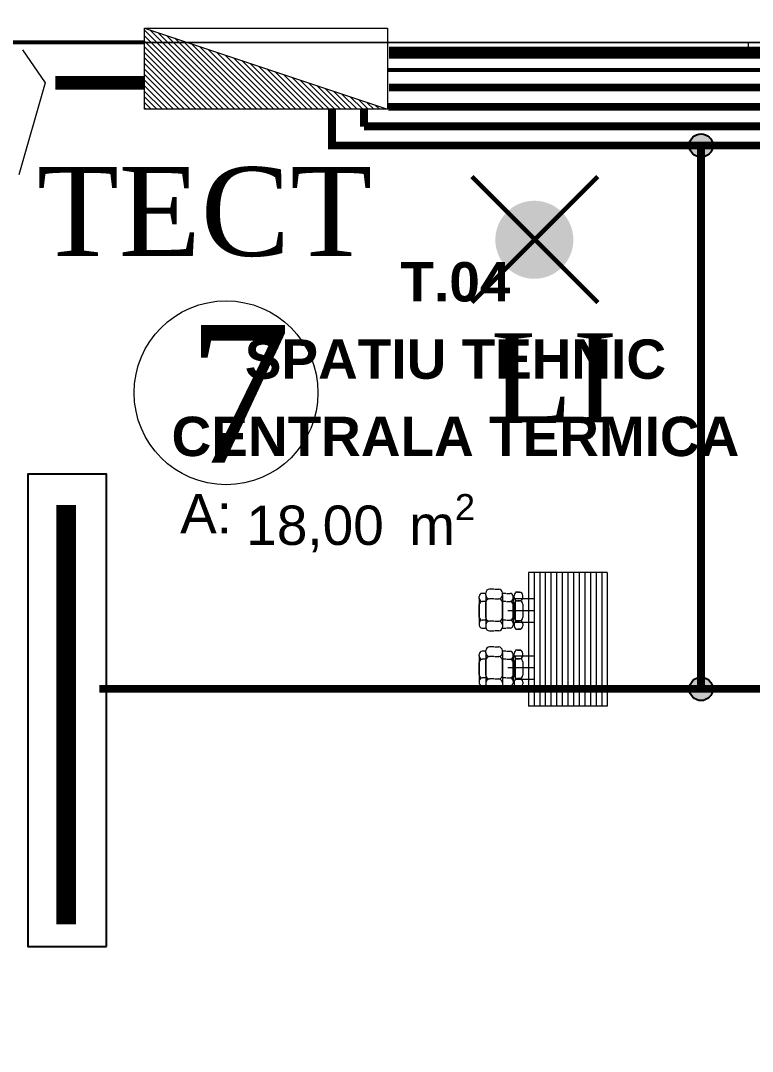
# Model space of a CAD drawing. Header units: millimetres. Extents: x 1322820 to 1391563, y 1051909 to 1098256.
# Drawn here: x 1348041 to 1349902, y 1080657 to 1083276 of the extents above; entities that cross this region are included whole.
import ezdxf
from ezdxf.enums import TextEntityAlignment as Align

# ---------------------------------------------------------------- set-up
doc = ezdxf.new("R2010")
doc.units = ezdxf.units.MM
doc.header["$MEASUREMENT"] = 0
doc.linetypes.add('DUBLU_INTRERUPT', pattern=[1.093612, 0.529167, -0.211667, 0.141111, -0.211667])
doc.linetypes.add('R (4)', pattern=[10414, 5080, -2540, 254, -2540])
doc.layers.get('0').update_dxf_attribs({"true_color": 0x787878})
for name, color, linetype in [('Circuit echipo', 7, 'Continuous'), ('circuite iluminat normal', 7, 'Continuous'), ('circuite iluminat vitali', 1, 'Continuous'), ('circuite prize vitali', 1, 'Continuous'), ('ELECTRICAL', 7, 'Continuous'), ('ELECTRICE', 1, 'Continuous')]:
    doc.layers.add(name, color=color, linetype=linetype)
doc.layers.add('Circuite', color=7, linetype='Continuous', lineweight=25)
for name, color, linetype, lineweight, true_color in [('instalatii - echipamente_Pen_No__1', 7, 'Continuous', 13, 0x787878), ('New_ARCHICAD Doors_Pen_No__1', 7, 'Continuous', 13, 0x787878), ('New_ARCHICAD Doors_Pen_No__21', 7, 'Continuous', 20, 0x787878), ('New_ARCHICAD Zone Stamps_Pen_No__1', 7, 'Continuous', 13, 0x787878), ('New_arhitectura - pereti de compartimentare_Pen_No__21', 7, 'Continuous', 20, 0x787878), ('New_arhitectura - suprafete DTAC_Pen_No__14', 7, 'Continuous', 18, 0x787878)]:
    doc.layers.add(name, color=color, linetype=linetype, lineweight=lineweight, true_color=true_color)
for name, color, linetype, true_color in [('New_ARCHICAD Doors', 7, 'Continuous', 0x787878), ('New_arhitectura - pereti de compartimentare', 7, 'Continuous', 0x787878), ('New_arhitectura - suprafete DTAC', 7, 'Continuous', 0x787878)]:
    doc.layers.add(name, color=color, linetype=linetype, true_color=true_color)
doc.styles.add('GENERATED_STYLE_1', font='arialbd.ttf')
doc.styles.add('GENERATED_STYLE_2', font='arial.ttf')

# ---------------------------------------------------------------- blocks, each defined once
blk = doc.blocks.new('Door 23_2')
at = {"layer": 'New_ARCHICAD Doors_Pen_No__1', "color": 7, "linetype": 'Continuous', "lineweight": 13}
blk.add_arc((472, 0), 944, 90, 180, dxfattribs=at)
at = {"layer": 'New_ARCHICAD Doors_Pen_No__21', "color": 7, "linetype": 'Continuous', "lineweight": 20}
for p, q in [((432, 0), (432, 944)), ((432, 944), (472, 944)), ((472, 944), (472, 0)), ((-487, 104), (-537, 104)), ((-537, 104), (-537, 85)), ((-537, 85), (-487, 85)), ((-500, 85), (-537, 85)), ((-500, 85), (-537, 85)), ((-475, 85), (-500, 85)), ((-500, 85), (-500, 0)), ((-500, 0), (-500, 85)), ((-500, 0), (-500, 85)), ((-487, 85), (-487, 104)), ((-475, 0), (-475, 85)), ((500, 85), (475, 85)), ((475, 85), (475, 0)), ((537, 104), (487, 104)), ((487, 104), (487, 85)), ((487, 85), (537, 85)), ((500, 0), (500, 85)), ((500, 0), (500, 85)), ((500, 0), (500, 85)), ((500, 85), (537, 85)), ((500, 85), (537, 85)), ((537, 85), (537, 104)), ((-500, 0), (-475, 0)), ((-472, 0), (-500, 0)), ((-500, 0), (-500, -115)), ((-500, -115), (-500, 0)), ((-500, -115), (-500, 0)), ((-472, -40), (-472, 0)), ((472, 0), (432, 0)), ((500, 0), (472, 0)), ((472, 0), (472, -40)), ((475, 0), (500, 0)), ((500, -115), (500, 0)), ((500, -115), (500, 0)), ((500, -115), (500, 0)), ((-460, -40), (-472, -40)), ((-460, -115), (-460, -40)), ((472, -40), (460, -40)), ((460, -40), (460, -115)), ((-487, -115), (-537, -115)), ((-537, -115), (-537, -134)), ((-500, -115), (-537, -115)), ((-500, -115), (-537, -115)), ((-500, -115), (-460, -115)), ((-487, -134), (-487, -115)), ((460, -115), (500, -115)), ((537, -115), (487, -115)), ((487, -115), (487, -134)), ((500, -115), (537, -115)), ((500, -115), (537, -115)), ((537, -134), (537, -115)), ((-537, -134), (-487, -134)), ((487, -134), (537, -134))]:
    blk.add_line(p, q, dxfattribs=at)
blk = doc.blocks.new('Wall_9_1', base_point=(1346928.5, 1083220.6))
at = {"layer": 'New_arhitectura - pereti de compartimentare_Pen_No__21', "color": 7, "linetype": 'Continuous', "lineweight": 20}
blk.add_line((1349928.5, 1083220.6), (1349891.5, 1083220.6), dxfattribs=at)
at = {"layer": 'New_arhitectura - pereti de compartimentare_Pen_No__21', "color": 7, "linetype": 'Continuous', "lineweight": 20, "flags": 128}
blk.add_lwpolyline([(1346928.5, 1083220.6), (1349928.5, 1083220.6)], dxfattribs=at)
at = {"layer": 'New_ARCHICAD Doors', "color": 7, "linetype": 'Continuous', "lineweight": 13, "xscale": -1, "zscale": 1000}
blk.add_blockref('Door 23_2', (1350428.5, 1083335.6), dxfattribs=at)
blk = doc.blocks.new('SPATIU TEHNIC_T.04_3_1', base_point=(1349146.7, 1082312))
at = {"layer": 'New_ARCHICAD Zone Stamps_Pen_No__1', "color": 7, "lineweight": 13, "insert": (1348615, 1082073), "char_height": 100, "attachment_point": 1, "style": 'GENERATED_STYLE_2'}
blk.add_mtext('\\A1;\\pt0,50;18,00{\\H0.66x;\\S^  ;} m{\\H0.66x;\\S2^  ;}', dxfattribs=at)
at = {"layer": 'New_ARCHICAD Zone Stamps_Pen_No__1', "color": 7, "lineweight": 13, "style": 'GENERATED_STYLE_1'}
for tag, p in [('ROOM_NUMBER', (1349146.7, 1082662.3)), ('ROOM_NAME', (1349146.7, 1082465.9)), ('zoneNameLine2', (1349146.7, 1082269.5))]:
    blk.add_attdef(tag, text='', height=100, dxfattribs=at).set_placement(p, align=Align.TOP_CENTER)
at = {"layer": 'New_ARCHICAD Zone Stamps_Pen_No__1', "color": 7, "lineweight": 13}
for tag, style, p in [('DUMMY_849', 'GENERATED_STYLE_1', (1348721.1, 1082685.2)), ('DUMMY_850', 'GENERATED_STYLE_1', (1349474.4, 1082488.7)), ('DUMMY_851', 'GENERATED_STYLE_1', (1349846.6, 1082292.3)), ('measuredAreaCode', 'GENERATED_STYLE_2', (1348446.8, 1082073))]:
    blk.add_attdef(tag, text='', height=100, dxfattribs=dict(at, style=style)).set_placement(p, align=Align.TOP_LEFT)
blk = doc.blocks.new('terasa')
at = {"layer": 'instalatii - echipamente_Pen_No__1', "linetype": 'Continuous', "lineweight": 13}
for p, q in [((1349532.702, 1081873.908), (1349332.116, 1081873.908)), ((1349332.116, 1081873.908), (1349332.116, 1081533.908)), ((1349346.443, 1081873.908), (1349346.443, 1081533.908)), ((1349360.771, 1081873.908), (1349360.771, 1081533.908)), ((1349375.098, 1081873.908), (1349375.098, 1081533.908)), ((1349389.426, 1081873.908), (1349389.426, 1081533.908)), ((1349403.753, 1081873.908), (1349403.753, 1081533.908)), ((1349418.081, 1081873.908), (1349418.081, 1081533.908)), ((1349432.409, 1081873.908), (1349432.409, 1081533.908)), ((1349446.736, 1081873.908), (1349446.736, 1081533.908)), ((1349461.064, 1081873.908), (1349461.064, 1081533.908)), ((1349475.391, 1081873.908), (1349475.391, 1081533.908)), ((1349489.719, 1081873.908), (1349489.719, 1081533.908)), ((1349504.046, 1081873.908), (1349504.046, 1081533.908)), ((1349518.374, 1081873.908), (1349518.374, 1081533.908)), ((1349532.702, 1081873.908), (1349532.702, 1081533.908)), ((1349244.191, 1081831.514), (1349233.357, 1081831.514)), ((1349245.787, 1081831.514), (1349256.621, 1081831.514)), ((1349206.821, 1081807.863), (1349206.821, 1081812.711)), ((1349206.821, 1081808.591), (1349206.821, 1081744.224)), ((1349223.675, 1081820.536), (1349214.646, 1081820.536)), ((1349223.55, 1081800.038), (1349214.646, 1081800.038)), ((1349223.966, 1081816.307), (1349223.966, 1081822.124)), ((1349223.966, 1081817.181), (1349223.966, 1081739.941)), ((1349244.041, 1081806.917), (1349233.357, 1081806.917)), ((1349245.937, 1081806.917), (1349256.621, 1081806.917)), ((1349266.011, 1081816.307), (1349266.011, 1081822.124)), ((1349266.011, 1081817.181), (1349266.011, 1081739.941)), ((1349275.085, 1081820.536), (1349266.056, 1081820.536)), ((1349274.96, 1081800.038), (1349266.056, 1081800.038)), ((1349276.415, 1081820.536), (1349285.443, 1081820.536)), ((1349276.54, 1081800.038), (1349285.443, 1081800.038)), ((1349293.268, 1081807.863), (1349293.268, 1081812.711)), ((1349293.268, 1081808.591), (1349293.268, 1081744.224)), ((1349296.116, 1081809.943), (1349296.116, 1081815.237)), ((1349348.07, 1081806.408), (1349298.07, 1081806.408)), ((1349298.07, 1081806.408), (1349298.07, 1081746.408)), ((1349309.346, 1081823.566), (1349299.737, 1081823.566)), ((1349299.87, 1081801.615), (1349309.346, 1081801.615)), ((1349304.444, 1081823.566), (1349314.054, 1081823.566)), ((1349313.921, 1081801.615), (1349304.444, 1081801.615)), ((1349317.674, 1081809.943), (1349317.674, 1081815.237)), ((1349206.821, 1081760.497), (1349206.821, 1081792.213)), ((1349223.966, 1081759.468), (1349223.966, 1081797.527)), ((1349266.011, 1081759.468), (1349266.011, 1081797.527)), ((1349293.268, 1081760.497), (1349293.268, 1081792.213)), ((1349296.116, 1081793.286), (1349296.116, 1081759.53)), ((1349317.674, 1081793.286), (1349317.674, 1081759.53)), ((1349223.55, 1081752.672), (1349214.646, 1081752.672)), ((1349244.041, 1081750.078), (1349233.357, 1081750.078)), ((1349245.937, 1081750.078), (1349256.621, 1081750.078)), ((1349274.96, 1081752.672), (1349266.056, 1081752.672)), ((1349276.54, 1081752.672), (1349285.443, 1081752.672)), ((1349348.07, 1081746.408), (1349298.07, 1081746.408)), ((1349299.87, 1081751.201), (1349309.346, 1081751.201)), ((1349313.921, 1081751.201), (1349304.444, 1081751.201)), ((1349206.821, 1081744.847), (1349206.821, 1081739.873)), ((1349214.646, 1081732.048), (1349223.675, 1081732.048)), ((1349223.966, 1081740.688), (1349223.966, 1081734.719)), ((1349233.357, 1081725.329), (1349244.191, 1081725.329)), ((1349256.621, 1081725.329), (1349245.787, 1081725.329)), ((1349266.011, 1081740.688), (1349266.011, 1081734.719)), ((1349266.056, 1081732.048), (1349275.085, 1081732.048)), ((1349285.443, 1081732.048), (1349276.415, 1081732.048)), ((1349293.268, 1081744.847), (1349293.268, 1081739.873)), ((1349296.116, 1081742.873), (1349296.116, 1081737.713)), ((1349299.737, 1081729.385), (1349309.346, 1081729.385)), ((1349314.054, 1081729.385), (1349304.444, 1081729.385)), ((1349317.674, 1081742.873), (1349317.674, 1081737.713)), ((1349223.675, 1081673.522), (1349214.646, 1081673.522)), ((1349223.966, 1081669.294), (1349223.966, 1081675.111)), ((1349223.966, 1081670.168), (1349223.966, 1081592.927)), ((1349244.191, 1081684.501), (1349233.357, 1081684.501)), ((1349245.787, 1081684.501), (1349256.621, 1081684.501)), ((1349266.011, 1081669.294), (1349266.011, 1081675.111)), ((1349266.011, 1081670.168), (1349266.011, 1081592.927)), ((1349275.085, 1081673.522), (1349266.056, 1081673.522)), ((1349276.415, 1081673.522), (1349285.443, 1081673.522)), ((1349296.116, 1081662.93), (1349296.116, 1081668.224)), ((1349309.346, 1081676.552), (1349299.737, 1081676.552)), ((1349304.444, 1081676.552), (1349314.054, 1081676.552)), ((1349317.674, 1081662.93), (1349317.674, 1081668.224)), ((1349206.821, 1081660.85), (1349206.821, 1081665.697)), ((1349206.821, 1081661.578), (1349206.821, 1081597.211)), ((1349206.821, 1081613.483), (1349206.821, 1081645.2)), ((1349223.55, 1081653.025), (1349214.646, 1081653.025)), ((1349223.966, 1081612.454), (1349223.966, 1081650.514)), ((1349244.041, 1081659.904), (1349233.357, 1081659.904)), ((1349245.937, 1081659.904), (1349256.621, 1081659.904)), ((1349266.011, 1081612.454), (1349266.011, 1081650.514)), ((1349274.96, 1081653.025), (1349266.056, 1081653.025)), ((1349276.54, 1081653.025), (1349285.443, 1081653.025)), ((1349293.268, 1081660.85), (1349293.268, 1081665.697)), ((1349293.268, 1081661.578), (1349293.268, 1081597.211)), ((1349293.268, 1081613.483), (1349293.268, 1081645.2)), ((1349296.116, 1081646.273), (1349296.116, 1081612.516)), ((1349348.07, 1081661.408), (1349298.07, 1081661.408)), ((1349298.07, 1081661.408), (1349298.07, 1081601.408)), ((1349299.87, 1081654.601), (1349309.346, 1081654.601)), ((1349313.921, 1081654.601), (1349304.444, 1081654.601)), ((1349317.674, 1081646.273), (1349317.674, 1081612.516)), ((1349206.821, 1081597.833), (1349206.821, 1081592.859)), ((1349223.55, 1081605.658), (1349214.646, 1081605.658)), ((1349223.966, 1081593.674), (1349223.966, 1081587.705)), ((1349244.041, 1081603.064), (1349233.357, 1081603.064)), ((1349245.937, 1081603.064), (1349256.621, 1081603.064)), ((1349266.011, 1081593.674), (1349266.011, 1081587.705)), ((1349274.96, 1081605.658), (1349266.056, 1081605.658)), ((1349276.54, 1081605.658), (1349285.443, 1081605.658)), ((1349293.268, 1081597.833), (1349293.268, 1081592.859)), ((1349296.116, 1081595.859), (1349296.116, 1081590.7)), ((1349348.07, 1081601.408), (1349298.07, 1081601.408)), ((1349299.87, 1081604.188), (1349309.346, 1081604.188)), ((1349313.921, 1081604.188), (1349304.444, 1081604.188)), ((1349317.674, 1081595.859), (1349317.674, 1081590.7)), ((1349214.646, 1081585.034), (1349223.675, 1081585.034)), ((1349233.357, 1081578.315), (1349244.191, 1081578.315)), ((1349256.621, 1081578.315), (1349245.787, 1081578.315)), ((1349266.056, 1081585.034), (1349275.085, 1081585.034)), ((1349285.443, 1081585.034), (1349276.415, 1081585.034)), ((1349299.737, 1081582.371), (1349309.346, 1081582.371)), ((1349314.054, 1081582.371), (1349304.444, 1081582.371)), ((1349532.702, 1081533.908), (1349332.116, 1081533.908))]:
    blk.add_line(p, q, dxfattribs=at)
at = {"layer": 'instalatii - echipamente_Pen_No__1', "linetype": 'R (4)', "lineweight": 13}
for p, q in [((1349346.443, 1081776.408), (1349280.134, 1081776.408)), ((1349346.443, 1081631.408), (1349280.134, 1081631.408))]:
    blk.add_line(p, q, dxfattribs=at)
at = {"layer": 'instalatii - echipamente_Pen_No__1', "linetype": 'Continuous', "lineweight": 13}
for centre, radius, start, end in [((1349233.357, 1081822.124), 9.39, 90, 180), ((1349256.621, 1081822.124), 9.39, 0, 90), ((1349214.646, 1081812.711), 7.825, 90, 180), ((1349214.646, 1081807.863), 7.825, 180, 270), ((1349214.646, 1081792.213), 7.825, 90, 180), ((1349233.357, 1081816.307), 9.39, 180, 270), ((1349233.357, 1081797.527), 9.39, 90, 180), ((1349256.621, 1081816.307), 9.39, 270, 0), ((1349256.621, 1081797.527), 9.39, 0, 90), ((1349285.443, 1081812.711), 7.825, 0, 90), ((1349285.443, 1081807.863), 7.825, 270, 0), ((1349285.443, 1081792.213), 7.825, 0, 90), ((1349304.444, 1081815.237), 8.328, 90, 180), ((1349304.444, 1081809.943), 8.328, 180, 270), ((1349304.444, 1081793.286), 8.328, 90, 180), ((1349309.346, 1081815.237), 8.328, 0, 90), ((1349309.346, 1081809.943), 8.328, 270, 0), ((1349309.346, 1081793.286), 8.328, 0, 90), ((1349214.646, 1081760.497), 7.825, 180, 270), ((1349214.646, 1081744.847), 7.825, 90, 180), ((1349233.357, 1081759.468), 9.39, 180, 270), ((1349233.357, 1081740.688), 9.39, 90, 180), ((1349256.621, 1081759.468), 9.39, 270, 0), ((1349256.621, 1081740.688), 9.39, 0, 90), ((1349285.443, 1081760.497), 7.825, 270, 0), ((1349285.443, 1081744.847), 7.825, 0, 90), ((1349304.444, 1081759.53), 8.328, 180, 270), ((1349304.444, 1081742.873), 8.328, 90, 180), ((1349309.346, 1081759.53), 8.328, 270, 0), ((1349309.346, 1081742.873), 8.328, 0, 90), ((1349214.646, 1081739.873), 7.825, 180, 270), ((1349233.357, 1081734.719), 9.39, 180, 270), ((1349256.621, 1081734.719), 9.39, 270, 0), ((1349285.443, 1081739.873), 7.825, 270, 0), ((1349304.444, 1081737.713), 8.328, 180, 270), ((1349309.346, 1081737.713), 8.328, 270, 0), ((1349214.646, 1081665.697), 7.825, 90, 180), ((1349233.357, 1081675.111), 9.39, 90, 180), ((1349233.357, 1081669.294), 9.39, 180, 270), ((1349256.621, 1081675.111), 9.39, 0, 90), ((1349256.621, 1081669.294), 9.39, 270, 0), ((1349285.443, 1081665.697), 7.825, 0, 90), ((1349304.444, 1081668.224), 8.328, 90, 180), ((1349309.346, 1081668.224), 8.328, 0, 90), ((1349214.646, 1081660.85), 7.825, 180, 270), ((1349214.646, 1081645.2), 7.825, 90, 180), ((1349233.357, 1081650.514), 9.39, 90, 180), ((1349256.621, 1081650.514), 9.39, 0, 90), ((1349285.443, 1081660.85), 7.825, 270, 0), ((1349285.443, 1081645.2), 7.825, 0, 90), ((1349304.444, 1081662.93), 8.328, 180, 270), ((1349304.444, 1081646.273), 8.328, 90, 180), ((1349309.346, 1081662.93), 8.328, 270, 0), ((1349309.346, 1081646.273), 8.328, 0, 90), ((1349214.646, 1081613.483), 7.825, 180, 270), ((1349214.646, 1081597.833), 7.825, 90, 180), ((1349214.646, 1081592.859), 7.825, 180, 270), ((1349233.357, 1081612.454), 9.39, 180, 270), ((1349233.357, 1081593.674), 9.39, 90, 180), ((1349256.621, 1081612.454), 9.39, 270, 0), ((1349256.621, 1081593.674), 9.39, 0, 90), ((1349285.443, 1081613.483), 7.825, 270, 0), ((1349285.443, 1081597.833), 7.825, 0, 90), ((1349285.443, 1081592.859), 7.825, 270, 0), ((1349304.444, 1081612.516), 8.328, 180, 270), ((1349304.444, 1081595.859), 8.328, 90, 180), ((1349304.444, 1081590.7), 8.328, 180, 270), ((1349309.346, 1081612.516), 8.328, 270, 0), ((1349309.346, 1081595.859), 8.328, 0, 90), ((1349309.346, 1081590.7), 8.328, 270, 0), ((1349233.357, 1081587.705), 9.39, 180, 270), ((1349256.621, 1081587.705), 9.39, 270, 0)]:
    blk.add_arc(centre, radius, start, end, dxfattribs=at)
at = {"layer": 'New_arhitectura - suprafete DTAC_Pen_No__14', "linetype": 'Continuous', "lineweight": 18, "flags": 128}
blk.add_lwpolyline([(1351428.502, 1079220.6), (1351428.502, 1083220.6), (1346928.502, 1083220.6), (1346928.502, 1079220.6)], close=True, dxfattribs=at)
at = {"layer": 'New_arhitectura - pereti de compartimentare', "lineweight": 20}
blk.add_blockref('Wall_9_1', (1346928.502, 1083220.6), dxfattribs=at)
at = {"layer": 'New_arhitectura - suprafete DTAC', "linetype": 'Continuous', "lineweight": 13}
blk.add_blockref('SPATIU TEHNIC_T.04_3_1', (1349146.667, 1082311.956), dxfattribs=at).add_auto_attribs({'ROOM_NAME': 'SPATIU TEHNIC', 'ROOM_NUMBER': 'T.04', 'zoneNameLine2': 'CENTRALA TERMICA', 'measuredAreaCode': 'A: '})
blk = doc.blocks.new('A$C2BB31A3D')
at = {"layer": 'circuite iluminat normal'}
blk.add_lwpolyline([(0, 0), (1200, 0), (1200, 200), (0, 200)], close=True, dxfattribs=at)
at = {"layer": 'circuite iluminat vitali', "const_width": 50}
blk.add_lwpolyline([(56.2, 102.7), (1121.4, 102.7)], dxfattribs=at)

msp = doc.modelspace()

# ---------------------------------------------------------------- block references
msp.add_blockref('terasa', (0, 0))

# ---------------------------------------------------------------- next in the draw order: hatches: boundary and pattern name
at = {"layer": 'circuite iluminat normal'}
h = msp.add_hatch(color=256, dxfattribs=at)
h.paths.add_polyline_path([(1349799.3, 1082967.5, -0.528515), (1349769, 1082928.9), (1349783.1, 1082961.2)])
h.paths.add_polyline_path([(1349799.3, 1082967.5), (1349783.1, 1082961.2), (1349791.4, 1082980.2, -0.127588)])
h.paths.add_polyline_path([(1349791.4, 1082980.2), (1349769, 1082928.9, -0.086363), (1349759.1, 1082931.4, -0.099878), (1349749.4, 1082938.1), (1349771.4, 1082988.3, -0.099878), (1349782.9, 1082985.8, -0.086363)])
h.paths.add_polyline_path([(1349771.4, 1082988.3), (1349749.4, 1082938.1, -0.664213)])
h = msp.add_hatch(color=256, dxfattribs=at)
h.paths.add_polyline_path([(1349799.3, 1081586.8, -0.528515), (1349769, 1081548.3), (1349783.1, 1081580.5)])
h.paths.add_polyline_path([(1349799.3, 1081586.8), (1349783.1, 1081580.5), (1349791.4, 1081599.5, -0.127588)])
h.paths.add_polyline_path([(1349791.4, 1081599.5), (1349769, 1081548.3, -0.086363), (1349759.1, 1081550.7, -0.099878), (1349749.4, 1081557.4), (1349771.4, 1081607.6, -0.099878), (1349782.9, 1081605.1, -0.086363)])
h.paths.add_polyline_path([(1349771.4, 1081607.6), (1349749.4, 1081557.4, -0.664213)])
at = {"layer": 'ELECTRICE', "lineweight": 20}
h = msp.add_hatch(dxfattribs=at)
h.set_pattern_fill('ANSI31', color=256, scale=80, angle=90, style=0)
h.set_pattern_definition([(135, (2215931.049, -69089.194), (-7.07106781, -7.07106781), [])])
h.paths.add_polyline_path([(1348356.2, 1083256.7), (1348356.2, 1083050.6), (1348974.3, 1083050.6)])
at = {"layer": 'ELECTRICE', "linetype": 'DUBLU_INTRERUPT'}
h = msp.add_hatch(color=1, dxfattribs=at)
h.paths.add_polyline_path([(1349269.9, 1082656.9, 0.414226), (1349409.4, 1082641.7), (1349332, 1082719)])
h.paths.add_polyline_path([(1349332, 1082719), (1349409.4, 1082641.7, 0.227426), (1349446.5, 1082719, 0.227437), (1349409.3, 1082796.4)])
h.paths.add_polyline_path([(1349332, 1082719), (1349409.3, 1082796.4, 0.414202), (1349269.9, 1082781.1)])
h.paths.add_polyline_path([(1349269.9, 1082656.9), (1349332, 1082719), (1349269.9, 1082781.1, 0.170706), (1349248.1, 1082719, 0.170696)])

# ---------------------------------------------------------------- next in the draw order: linework, layer by layer
at = {"layer": 'Circuite', "lineweight": 20}
for p, q in [((1348356.2, 1083256.7), (1348974.3, 1083050.6)), ((1348045.8, 1083201.6), (1348103.7, 1083117.6)), ((1348103.7, 1083117.6), (1348036.4, 1082884.1))]:
    msp.add_line(p, q, dxfattribs=at)
msp.add_lwpolyline([(1348356.2, 1083050.6), (1348356.2, 1083256.7), (1348974.3, 1083256.7), (1348974.3, 1083050.6)], close=True, dxfattribs=at)
at = {"layer": 'Circuite', "linetype": 'DUBLU_INTRERUPT', "lineweight": 20, "ltscale": 600, "const_width": 10}
for points in [[(1348355.5, 1083220.7), (1346970.8, 1083220.7), (1346970.8, 1080514.5), (1346970.8, 1080514.5)], [(1349256, 1083150.2), (1348975.2, 1083150.2), (1351392.5, 1083150.2), (1351392.5, 1079345.4), (1351392.5, 1079282.3)]]:
    msp.add_lwpolyline(points, dxfattribs=at)
at = {"layer": 'Circuite', "lineweight": 20}
for points, const_width in [([(1348129.9, 1083117.6), (1348357.8, 1083117.6)], 35), ([(1348977.6, 1083105.9), (1351345.8, 1083105.9), (1351345.8, 1080896.3), (1351126.2, 1080896.3)], 20), ([(1348833, 1083049.3), (1348833, 1082958.6), (1350964.8, 1082958.6), (1349771, 1082958.6), (1349771, 1081577.9), (1349929.4, 1081577.9), (1348241.4, 1081577.9)], 20), ([(1348914.1, 1083006.3), (1348914.1, 1083050.6)], 20), ([(1348976.3, 1083056.8), (1351294.1, 1083056.8), (1351294.1, 1081607.1), (1351239.6, 1081607.1)], 20), ([(1348914, 1083007.5), (1351237.3, 1083007.5), (1351237.3, 1082653.2), (1351139.8, 1082653.2)], 20)]:
    msp.add_lwpolyline(points, dxfattribs=dict(at, const_width=const_width))
msp.add_circle((1348563.6, 1082330.3), 233.6, dxfattribs=at)
at = {"layer": 'circuite iluminat normal'}
for centre in [(1349771, 1082958.6), (1349771, 1081577.9)]:
    msp.add_circle(centre, 29.7, dxfattribs=at)
at = {"layer": 'circuite prize vitali', "lineweight": 20, "const_width": 30}
msp.add_lwpolyline([(1348977.8, 1083194.5), (1348977.8, 1083194.5), (1361359.1, 1083194.5), (1361359.1, 1081063.5), (1361359.1, 1081063.5), (1361359.1, 1081063.5), (1361359.1, 1081063.5)], dxfattribs=at)
at = {"layer": 'ELECTRICAL', "linetype": 'Continuous', "const_width": 11.3, "flags": 128}
msp.add_lwpolyline([(1349508.6, 1082879.7), (1349188.5, 1082559.6), (1349348.6, 1082719.7), (1349508.6, 1082559.6), (1349188.5, 1082879.7)], dxfattribs=at)

# ---------------------------------------------------------------- next in the draw order: block references
at = {"layer": 'Circuit echipo', "rotation": 90}
msp.add_blockref('A$C2BB31A3D', (1348260, 1080923.4), dxfattribs=at)

# ---------------------------------------------------------------- next in the draw order: texts
at = {"layer": 'Circuite', "char_height": 225.707, "width": 1032.314, "attachment_point": 1}
for s, insert in [('{\\fTimes New Roman|b0|i0|c0|p18;TECT}', (1348082.7, 1082903.9)), ('{\\fTimes New Roman|b0|i0|c0|p18;LI}', (1349236.2, 1082481.3))]:
    msp.add_mtext(s, dxfattribs=dict(at, insert=insert))
at = {"layer": 'circuite prize vitali', "linetype": 'Continuous', "insert": (1348464.7, 1082502.4), "char_height": 350, "width": 2184.213, "attachment_point": 1}
msp.add_mtext('{\\fTimes New Roman|b0|i0|c0|p18;7}', dxfattribs=at)

doc.saveas('drawing.dxf')
